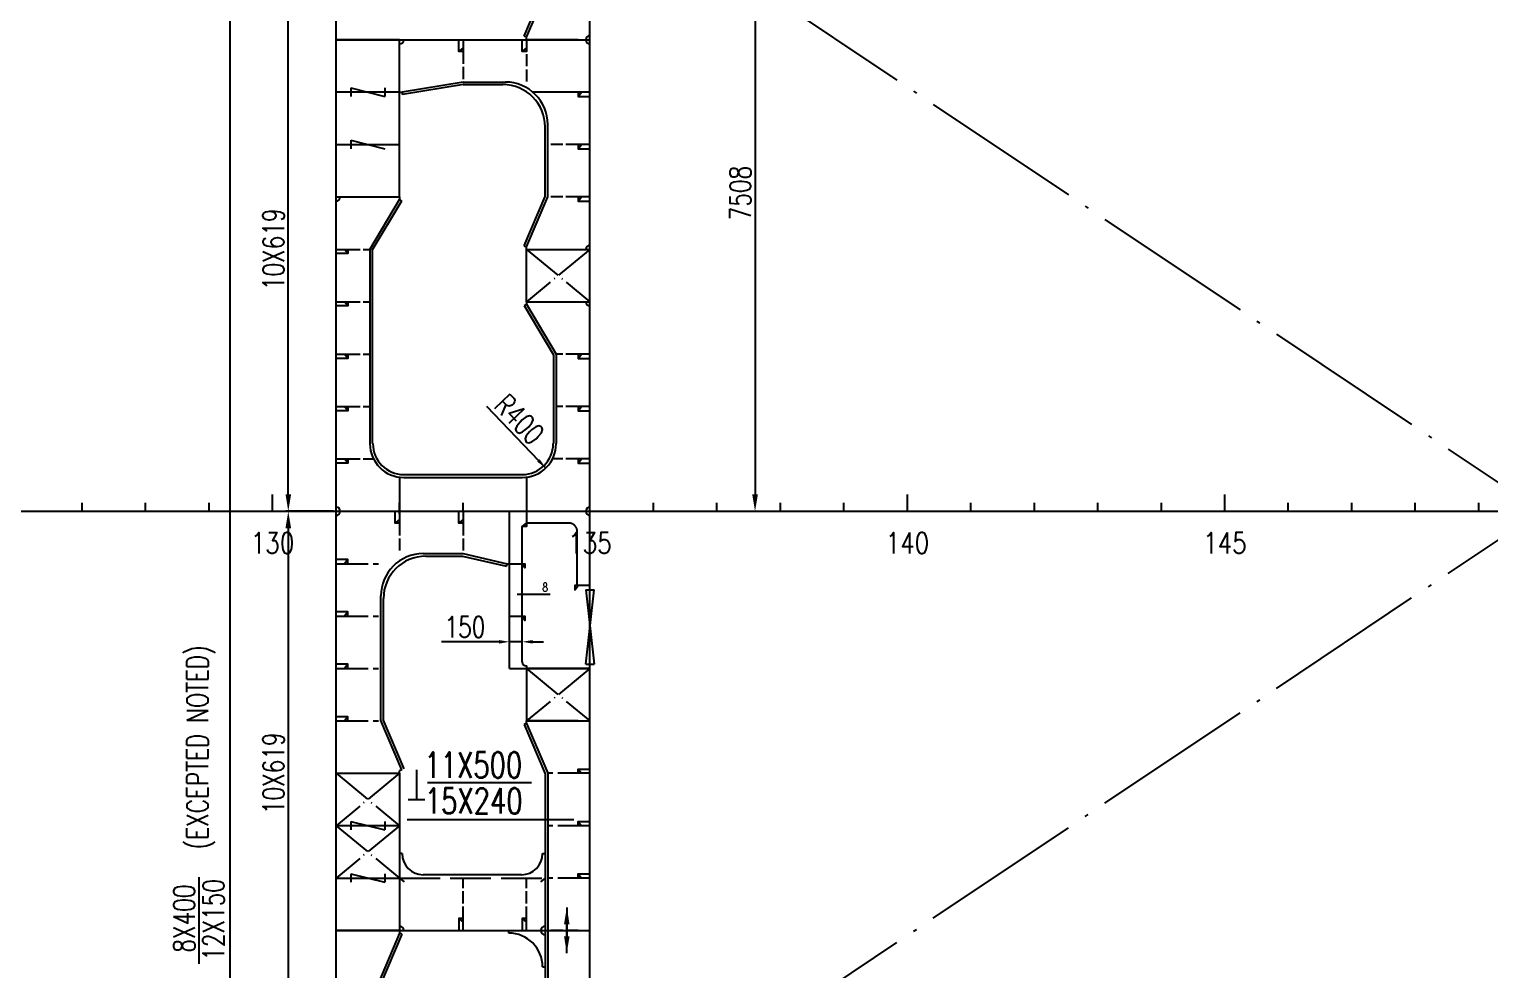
# Model space of a CAD drawing. Extents: x 373818 to 564480, y 322172 to 634257.
# Drawn here: x 519825 to 537080, y 567614 to 578726 of the extents above; entities that cross this region are included whole.
import ezdxf
from ezdxf.enums import TextEntityAlignment as Align

# ---------------------------------------------------------------- set-up
doc = ezdxf.new("R2010")
doc.units = 0
doc.header["$LTSCALE"] = 40
doc.header["$MEASUREMENT"] = 0
doc.linetypes.add('ACAD_ISO02W100', pattern=[15, 12, -3])
doc.linetypes.add('ACAD_ISO04W100', pattern=[30.5, 24, -3, 0.5, -3])
doc.layers.get('0').update_dxf_attribs({"linetype": 'CONTINUOUS'})
doc.layers.get('DEFPOINTS').update_dxf_attribs({"linetype": 'CONTINUOUS'})
for name, color, linetype in [('01CONTINUOUS', 2, 'CONTINUOUS'), ('C-CEN', 4, 'ACAD_ISO04W100'), ('C-CON', 4, 'CONTINUOUS'), ('C-DAS', 4, 'ACAD_ISO02W100'), ('FRAME', 7, 'CONTINUOUS'), ('Y-CON', 2, 'CONTINUOUS'), ('Y-DAS', 2, 'ACAD_ISO02W100')]:
    doc.layers.add(name, color=color, linetype=linetype)
doc.styles.add('ROMANS', font='romans.shx', dxfattribs={"width": 0.75, "height": 250, "bigfont": 'hzdx.shx'})
doc.dimstyles.new('DM-100', dxfattribs={"dimscale": 0, "dimtxt": 250, "dimasz": 200, "dimexe": 30, "dimexo": 30, "dimgap": 50, "dimtad": 1, "dimdec": 0, "dimzin": 0, "dimdsep": 46, "dimtxsty": 'ROMANS', "dimcen": 0, "dimclrd": 1, "dimclre": 1, "dimclrt": 1, "dimadec": 0, "dimazin": 0, "dimtfac": 1, "dimtdec": 0, "dimtmove": 0, "dimatfit": 3, "dimfxl": 1, "dimtolj": 1, "dimtzin": 0, "dimarcsym": 0})
doc.dimstyles.new('DM-50', dxfattribs={"dimscale": 50, "dimtxt": 1, "dimasz": 2.5, "dimexe": 1, "dimexo": 1, "dimgap": 1, "dimtad": 1, "dimdec": 0, "dimdsep": 46, "dimtxsty": 'ROMANS', "dimblk1": 'CLOSEDBLANK', "dimblk2": 'CLOSEDBLANK', "dimcen": 0, "dimclrd": 1, "dimclre": 1, "dimclrt": 1, "dimadec": 0, "dimazin": 0, "dimtfac": 1, "dimtdec": 0, "dimtmove": 0, "dimatfit": 3, "dimldrblk": 'CLOSEDBLANK', "dimfxl": 1, "dimtolj": 1, "dimarcsym": 0})

# ---------------------------------------------------------------- blocks, each defined once
blk = doc.blocks.new('*D71')
at = {"color": 1, "linetype": 'ByBlock', "transparency": 16777216}
for p, q in [((523390, 579221), (522856, 579221)), ((522886, 573231), (522886, 579021)), ((523420, 573031), (522856, 573031))]:
    blk.add_line(p, q, dxfattribs=at)
for points in [[(522853, 579021), (522919, 579021), (522886, 579221)], [(522853, 573231), (522919, 573231), (522886, 573031)]]:
    blk.add_solid(points, dxfattribs=at)
at = {"layer": 'DEFPOINTS', "color": 0, "linetype": 'ByBlock', "transparency": 16777216}
for p in [(522886, 579221), (523420, 579221), (523450, 573031)]:
    blk.add_point(p, dxfattribs=at)
at = {"color": 1, "linetype": 'ByBlock', "transparency": 16777216, "insert": (522711, 576126), "char_height": 250, "attachment_point": 5, "rotation": 90, "style": 'ROMANS'}
blk.add_mtext('\\A1;10X619', dxfattribs=at)
blk = doc.blocks.new('*D74')
at = {"color": 1, "linetype": 'ByBlock', "transparency": 16777216}
for p, q in [((523420, 573031), (522856, 573031)), ((522886, 572831), (522886, 567041)), ((523390, 566841), (522856, 566841))]:
    blk.add_line(p, q, dxfattribs=at)
for points in [[(522853, 572831), (522919, 572831), (522886, 573031)], [(522853, 567041), (522919, 567041), (522886, 566841)]]:
    blk.add_solid(points, dxfattribs=at)
at = {"layer": 'DEFPOINTS', "color": 0, "linetype": 'ByBlock', "transparency": 16777216}
for p in [(523450, 573031), (522886, 566841), (523420, 566841)]:
    blk.add_point(p, dxfattribs=at)
at = {"color": 1, "linetype": 'ByBlock', "transparency": 16777216, "insert": (522711, 569936), "char_height": 250, "attachment_point": 5, "rotation": 90, "style": 'ROMANS'}
blk.add_mtext('\\A1;10X619', dxfattribs=at)
blk = doc.blocks.new('*D241')
at = {"color": 1, "linetype": 'ByBlock', "transparency": 16777216}
blk.add_line((525228, 574272), (525927, 573542), dxfattribs=at)
blk.add_solid([(525856, 573647), (525826, 573618), (525927, 573542)], dxfattribs=at)
at = {"layer": 'DEFPOINTS', "color": 0, "linetype": 'ByBlock', "transparency": 16777216}
for p in [(525650, 573831), (525927, 573542)]:
    blk.add_point(p, dxfattribs=at)
at = {"color": 1, "linetype": 'ByBlock', "transparency": 16777216, "insert": (525617, 574118), "char_height": 250, "attachment_point": 5, "rotation": 313.7731, "style": 'ROMANS'}
blk.add_mtext('\\A1;R400', dxfattribs=at)
blk = doc.blocks.new('_CLOSEDBLANK')
at = {"color": 0, "linetype": 'ByBlock'}
for p, q in [((-1, 0.17), (0, 0)), ((-1, 0.17), (-1, -0.17)), ((0, 0), (-1, -0.17))]:
    blk.add_line(p, q, dxfattribs=at)
blk = doc.blocks.new('*D243')
at = {"color": 1, "linetype": 'ByBlock', "transparency": 16777216}
for p, q in [((525375, 571489), (524695, 571489)), ((525500, 571534), (525500, 571539)), ((525650, 571489), (525500, 571489)), ((525650, 571534), (525650, 571539)), ((525775, 571489), (525900, 571489))]:
    blk.add_line(p, q, dxfattribs=at)
for points in [[(525375, 571510), (525375, 571468), (525500, 571489)], [(525775, 571510), (525775, 571468), (525650, 571489)]]:
    blk.add_solid(points, dxfattribs=at)
at = {"layer": 'DEFPOINTS', "color": 0, "linetype": 'ByBlock', "transparency": 16777216}
for p in [(525500, 571489), (525500, 571484), (525650, 571484)]:
    blk.add_point(p, dxfattribs=at)
at = {"color": 1, "linetype": 'ByBlock', "transparency": 16777216, "insert": (524973, 571664), "char_height": 250, "attachment_point": 5, "style": 'ROMANS'}
blk.add_mtext('\\A1;150', dxfattribs=at)

msp = doc.modelspace()

# ---------------------------------------------------------------- linework, layer by layer
for p, q in [((522200.32, 564280.69), (522200.32, 581780.69)), ((525700.32, 578631.69), (525672.63, 578643.23)), ((525700.32, 578601.69), (525700.32, 578631.69)), ((524200.32, 577982.69), (524230.32, 577982.69)), ((524235.02, 577953.06), (524235.02, 577982.69)), ((523848.11, 576125.69), (524200.32, 576714.69)), ((523878.11, 576117.41), (524226.07, 576699.3)), ((524200.32, 576714.69), (524226.07, 576699.3)), ((525674.53, 575461.37), (525700.32, 575476.69)), ((525674.53, 575461.37), (526020.32, 574879.45)), ((525700.32, 575476.69), (526050.32, 574887.69)), ((522700.32, 573030.69), (522700.32, 573230.69)), ((526450.32, 573030.69), (526450.32, 573230.69)), ((530200.32, 573030.69), (530200.32, 573230.69)), ((533950.32, 573030.69), (533950.32, 573230.69)), ((520450.32, 573030.69), (520450.32, 573130.69)), ((521200.32, 573030.69), (521200.32, 573130.69)), ((521950.32, 573030.69), (521950.32, 573130.69)), ((523450.32, 573030.69), (523450.32, 573130.69)), ((524200.32, 573030.69), (524200.32, 573130.69)), ((524950.32, 573030.69), (524950.32, 573130.69)), ((527200.32, 573030.69), (527200.32, 573130.69)), ((527950.32, 573030.69), (527950.32, 573130.69)), ((528700.32, 573030.69), (528700.32, 573130.69)), ((529450.32, 573030.69), (529450.32, 573130.69)), ((530950.32, 573030.69), (530950.32, 573130.69)), ((531700.32, 573030.69), (531700.32, 573130.69)), ((532450.32, 573030.69), (532450.32, 573130.69)), ((533200.32, 573030.69), (533200.32, 573130.69)), ((534700.32, 573030.69), (534700.32, 573130.69)), ((535450.32, 573030.69), (535450.32, 573130.69)), ((536200.32, 573030.69), (536200.32, 573130.69)), ((536950.32, 573030.69), (536950.32, 573130.69)), ((481450.32, 573030.69), (523450.32, 573030.69)), ((524200.32, 573000.69), (524200.32, 573030.69)), ((526450.32, 573030.69), (545200.32, 573030.69)), ((525588.14, 572051.46), (525980.89, 572051.46)), ((526400.32, 572103.69), (526500.32, 572103.69)), ((526400.32, 572103.69), (526500.32, 571223.69)), ((526400.32, 571223.69), (526500.32, 572103.69)), ((526400.32, 571223.69), (526500.32, 571223.69)), ((525700.32, 570524.69), (525672.63, 570513.15)), ((525700.32, 570524.69), (525700.32, 570554.69)), ((524530.25, 569826.39), (525757.44, 569826.39)), ((524290, 569388.35), (526260, 569388.35)), ((524230.32, 568987.69), (524200.32, 568987.69)), ((525890.32, 568987.69), (525920.32, 568987.69)), ((525640.32, 568737.69), (524480.32, 568737.69)), ((521828.31, 568709.95), (521828.31, 567686.27)), ((525490.32, 568048.69), (525490.32, 568078.69)), ((525890.32, 567648.69), (525920.32, 567648.69))]:
    msp.add_line(p, q)
at = {"color": 1, "linetype": 'ByBlock'}
msp.add_line((528400.47, 580350.69), (528400.47, 573230.69), dxfattribs=at)
at = {"color": 2}
for p, q in [((524400.43, 569977.7), (524400.43, 569624.94)), ((524300.43, 569624.94), (524500.43, 569624.94))]:
    msp.add_line(p, q, dxfattribs=at)
for centre, radius, start, end in [((523450.32, 576744.69), 50, 270, 360), ((526450.32, 576125.69), 50, 90, 180), ((526450.32, 575506.69), 50, 180, 270), ((523450.32, 573030.69), 50, 270, 90), ((526450.32, 573030.69), 50, 90, 270), ((524480.32, 568987.69), 250, 180, 270), ((525640.32, 568987.69), 250, 270, 0), ((525490.32, 567648.69), 400, 0, 90), ((525920.32, 568078.69), 50, 90, 270)]:
    msp.add_arc(centre, radius, start, end)
at = {"color": 1, "linetype": 'ByBlock'}
msp.add_solid([(528367.14, 573230.69), (528433.81, 573230.69), (528400.47, 573030.69)], dxfattribs=at)
at = {"layer": '01CONTINUOUS'}
for p, q in [((526450.32, 571223.69), (526450.32, 583352.44)), ((523450.32, 578601.69), (523450.32, 581780.69)), ((523450.32, 564280.69), (523450.32, 578701.69)), ((523450.32, 578601.69), (526450.32, 578601.69)), ((526310.32, 578601.69), (525700.32, 578601.69)), ((526310.32, 578601.69), (525700.32, 578601.69)), ((524200.32, 577982.69), (523450.32, 577982.69)), ((523450.32, 577363.69), (524200.32, 577363.69)), ((525700.32, 576125.69), (526450.32, 576125.69)), ((525700.32, 576125.69), (526450.32, 576125.69)), ((525700.32, 575506.69), (525700.32, 576125.69)), ((525700.32, 575506.69), (526450.32, 575506.69)), ((524200.32, 573430.69), (524200.32, 573030.69)), ((525700.32, 573430.69), (525700.32, 573030.69)), ((523450.32, 573030.69), (526450.32, 573030.69)), ((525500.32, 571173.69), (525500.32, 573030.69)), ((525500.32, 571173.69), (526450.32, 571173.69)), ((526450.32, 571173.69), (525700.32, 571173.69)), ((525700.32, 571173.69), (525700.32, 570554.69)), ((526450.32, 562708.94), (526450.32, 571223.69)), ((526310.32, 570554.69), (525700.32, 570554.69)), ((525700.32, 570554.69), (526450.32, 570554.69)), ((524200.32, 569316.69), (523450.32, 569316.69)), ((523450.32, 568697.69), (524200.32, 568697.69)), ((523450.32, 568078.69), (526450.32, 568078.69))]:
    msp.add_line(p, q, dxfattribs=at)
for points in [[(523450.32, 576744.69), (524200.32, 576744.69), (524200.32, 578601.69), (523450.32, 578601.69)], [(523450.32, 576744.69), (524200.32, 576744.69), (524200.32, 578601.69), (523450.32, 578601.69)], [(523450.32, 576744.69), (524200.32, 576744.69), (524200.32, 578601.69), (523450.32, 578601.69)], [(525700.32, 578601.69), (525700.32, 578461.69), (525650.32, 578461.69), (525700.32, 578501.69)], [(523450.32, 569935.69), (524200.32, 569935.69), (524200.32, 568078.69), (523450.32, 568078.69)], [(523450.32, 569935.69), (524200.32, 569935.69), (524200.32, 568078.69), (523450.32, 568078.69)], [(525700.32, 568078.69), (525700.32, 568218.69), (525650.32, 568218.69), (525700.32, 568178.69)]]:
    msp.add_lwpolyline(points, dxfattribs=at)
at = {"layer": 'C-CEN', "ltscale": 2}
for p, q in [((526450.32, 580550.69), (545200.32, 568002.69)), ((526450.32, 565510.69), (545200.32, 578058.69))]:
    msp.add_line(p, q, dxfattribs=at)
at = {"layer": 'C-CEN', "ltscale": 0.5}
for p, q in [((525700.32, 576125.69), (526450.32, 575506.69)), ((526450.32, 576125.69), (525700.32, 575506.69)), ((525700.32, 571173.69), (526450.32, 570554.69)), ((526450.32, 571173.69), (525700.32, 570554.69)), ((523450.32, 569935.69), (524200.32, 569316.69)), ((524200.32, 569935.69), (523450.32, 569316.69)), ((524200.32, 569316.69), (523450.32, 568697.69)), ((523450.32, 569316.69), (524200.32, 568697.69))]:
    msp.add_line(p, q, dxfattribs=at)
at = {"layer": 'C-CON'}
for p, q in [((525672.63, 578643.23), (525920.32, 579226.69)), ((525700.32, 578631.69), (525950.32, 579220.69)), ((525700.32, 578601.69), (525700.32, 578571.69)), ((524950.32, 578101.69), (524230.32, 577982.69)), ((524955.02, 578072.06), (524235.02, 577953.06)), ((524950.32, 578101.69), (525450.32, 578101.69)), ((524952.78, 578071.69), (525420.32, 578071.69)), ((523625.32, 578032.69), (523625.32, 577932.69)), ((523625.32, 578032.69), (524025.32, 577932.69)), ((524025.32, 578032.69), (524025.32, 577932.69)), ((526310.32, 577932.69), (526450.32, 577932.69)), ((525920.32, 576750.69), (525920.32, 577571.69)), ((525950.32, 576744.69), (525950.32, 577601.69)), ((523625.32, 577413.69), (523625.32, 577313.69)), ((523625.32, 577413.69), (524025.32, 577313.69)), ((526310.32, 577313.69), (526450.32, 577313.69)), ((524200.32, 576744.69), (524200.32, 576714.69)), ((525672.63, 576167.23), (525920.32, 576750.69)), ((525700.32, 576155.69), (525950.32, 576744.69)), ((526310.32, 576694.69), (526450.32, 576694.69)), ((525672.63, 576167.23), (525700.32, 576155.69)), ((525700.32, 576125.69), (525700.32, 576155.69)), ((523590.32, 576075.69), (523450.32, 576075.69)), ((523848.11, 576125.69), (523850.32, 573830.69)), ((523878.11, 576117.41), (523878.11, 573830.69)), ((523590.32, 575456.69), (523450.32, 575456.69)), ((525700.32, 575506.69), (525700.32, 575476.69)), ((523590.32, 574837.69), (523450.32, 574837.69)), ((526020.32, 574879.45), (526020.32, 573830.69)), ((526310.32, 574837.69), (526450.32, 574837.69)), ((523590.32, 574218.69), (523450.32, 574218.69)), ((526310.32, 574218.69), (526450.32, 574218.69)), ((523590.32, 573599.69), (523450.32, 573599.69)), ((526310.32, 573599.69), (526450.32, 573599.69)), ((524250.32, 573465.69), (525650.32, 573465.69)), ((524250.32, 573430.69), (525650.32, 573430.69)), ((524150.32, 572890.69), (524150.32, 573030.69)), ((524900.32, 572890.69), (524900.32, 573030.69)), ((526207.14, 572890.69), (525700.32, 572890.69)), ((525650.32, 571253.69), (525650.32, 572850.69)), ((526300.32, 572153.69), (526300.32, 572790.93)), ((524480.32, 572530.69), (524950.32, 572530.69)), ((524950.32, 572530.69), (525470.32, 572411.69)), ((523590.32, 572461.69), (523450.32, 572461.69)), ((524510.32, 572500.69), (524946.93, 572500.69)), ((524943.63, 572501.45), (525463.63, 572382.45)), ((525463.63, 572382.45), (525470.32, 572411.69)), ((525470.32, 572411.69), (525500.32, 572411.69)), ((523980.32, 570560.69), (523980.32, 572030.69)), ((523590.32, 571842.69), (523450.32, 571842.69)), ((524010.32, 570560.69), (524010.32, 572000.69)), ((523590.32, 571223.69), (523450.32, 571223.69)), ((525700.32, 571203.69), (525700.32, 571173.69)), ((523590.32, 570604.69), (523450.32, 570604.69)), ((524228.01, 569977.23), (523980.32, 570560.69)), ((524255.63, 569988.95), (524007.93, 570572.42)), ((525672.63, 570513.15), (525920.32, 569929.69)), ((525700.32, 570524.69), (525950.32, 569935.69)), ((524228.01, 569977.23), (524200.32, 569965.69)), ((524200.32, 569935.69), (524200.32, 569965.69)), ((524200.32, 569935.69), (524200.32, 569965.69)), ((525950.32, 569935.69), (525950.32, 565510.69)), ((526310.32, 569985.69), (526450.32, 569985.69)), ((525920.32, 569929.69), (525920.32, 565510.69)), ((523625.32, 569366.69), (523625.32, 569266.69)), ((523625.32, 569366.69), (524025.32, 569266.69)), ((524025.32, 569366.69), (524025.32, 569266.69)), ((526310.32, 569366.69), (526450.32, 569366.69)), ((523625.32, 568747.69), (523625.32, 568647.69)), ((523625.32, 568747.69), (524025.32, 568647.69)), ((524025.32, 568747.69), (524025.32, 568647.69)), ((526310.32, 568747.69), (526450.32, 568747.69)), ((524900.32, 568218.69), (524900.32, 568078.69)), ((525650.32, 568218.69), (525650.32, 568078.69)), ((524228.01, 568037.15), (523980.32, 567453.69)), ((524200.32, 568078.69), (524200.32, 568048.69)), ((524200.32, 568078.69), (524200.32, 568048.69)), ((524228.01, 568037.15), (524200.32, 568048.69))]:
    msp.add_line(p, q, dxfattribs=at)
for points in [[(526050.32, 574887.69), (526050.32, 573830.69)], [(524200.32, 568048.69), (523950.32, 567459.69), (523950.32, 565510.69)]]:
    msp.add_lwpolyline(points, dxfattribs=at)
for centre, radius, start, end in [((524200.32, 578601.69), 50, 270, 0), ((526450.32, 578601.69), 50, 90, 270), ((525420.32, 577571.69), 500, 0, 90), ((525450.32, 577601.69), 500, 0, 90), ((524250.32, 573830.69), 400, 180, 270), ((524250.32, 573830.69), 365, 180, 270), ((525650.32, 573830.69), 365, 270, 0), ((525650.32, 573830.69), 400, 270, 0), ((524480.32, 572030.69), 500, 90, 180), ((524510.32, 572000.69), 500, 90, 180), ((525700.32, 571253.69), 50, 180, 270), ((524200.32, 568078.69), 50, 360, 90)]:
    msp.add_arc(centre, radius, start, end, dxfattribs=at)
at = {"layer": 'C-DAS'}
for p, q in [((524900.32, 578461.69), (524900.32, 578601.69)), ((525650.32, 578461.69), (525650.32, 578601.69)), ((524200.32, 568697.69), (525920.32, 568697.69)), ((524200.32, 568697.69), (524255.84, 568651.62)), ((525920.32, 568697.69), (525867.38, 568651.62))]:
    msp.add_line(p, q, dxfattribs=at)
msp.add_arc((526200.32, 572790.93), 100, 0, 90, dxfattribs=at)
at = {"layer": 'Y-CON'}
for points in [[(524950.32, 578601.69), (524950.32, 578461.69), (524900.32, 578461.69), (524950.32, 578501.69)], [(525700.32, 578601.69), (525700.32, 578461.69), (525650.32, 578461.69), (525700.32, 578501.69)], [(526450.32, 577982.69), (526310.32, 577982.69), (526310.32, 577932.69), (526350.32, 577982.69)], [(526450.32, 577363.69), (526310.32, 577363.69), (526310.32, 577313.69), (526350.32, 577363.69)], [(526450.32, 576744.69), (526310.32, 576744.69), (526310.32, 576694.69), (526350.32, 576744.69)], [(523450.32, 576125.69), (523590.32, 576125.69), (523590.32, 576075.69), (523550.32, 576125.69)], [(523450.32, 575506.69), (523590.32, 575506.69), (523590.32, 575456.69), (523550.32, 575506.69)], [(523450.32, 574887.69), (523590.32, 574887.69), (523590.32, 574837.69), (523550.32, 574887.69)], [(526450.32, 574887.69), (526310.32, 574887.69), (526310.32, 574837.69), (526350.32, 574887.69)], [(523450.32, 574268.69), (523590.32, 574268.69), (523590.32, 574218.69), (523550.32, 574268.69)], [(526450.32, 574268.69), (526310.32, 574268.69), (526310.32, 574218.69), (526350.32, 574268.69)], [(523450.32, 573649.69), (523590.32, 573649.69), (523590.32, 573599.69), (523550.32, 573649.69)], [(526450.32, 573649.69), (526310.32, 573649.69), (526310.32, 573599.69), (526350.32, 573649.69)], [(524200.32, 573030.69), (524200.32, 572890.69), (524150.32, 572890.69), (524200.32, 572930.69)], [(524950.32, 573030.69), (524950.32, 572890.69), (524900.32, 572890.69), (524950.32, 572930.69)], [(525700.32, 573030.69), (525700.32, 572850.69), (525650.32, 572850.69), (525700.32, 572890.69)], [(523450.32, 572411.69), (523590.32, 572411.69), (523590.32, 572461.69), (523550.32, 572411.69)], [(525500.32, 572411.69), (525680.32, 572411.69), (525680.32, 572361.69), (525640.32, 572411.69)], [(526450.32, 572153.69), (526270.32, 572153.69), (526270.32, 572103.69), (526310.32, 572153.69)], [(523450.32, 571792.69), (523590.32, 571792.69), (523590.32, 571842.69), (523550.32, 571792.69)], [(525500.32, 571792.69), (525680.32, 571792.69), (525680.32, 571742.69), (525640.32, 571792.69)], [(523450.32, 571173.69), (523590.32, 571173.69), (523590.32, 571223.69), (523550.32, 571173.69)], [(523450.32, 570554.69), (523590.32, 570554.69), (523590.32, 570604.69), (523550.32, 570554.69)], [(526450.32, 569935.69), (526310.32, 569935.69), (526310.32, 569985.69), (526350.32, 569935.69)], [(526450.32, 569316.69), (526310.32, 569316.69), (526310.32, 569366.69), (526350.32, 569316.69)], [(526450.32, 568697.69), (526310.32, 568697.69), (526310.32, 568747.69), (526350.32, 568697.69)], [(524950.32, 568078.69), (524950.32, 568218.69), (524900.32, 568218.69), (524950.32, 568178.69)], [(525700.32, 568078.69), (525700.32, 568218.69), (525650.32, 568218.69), (525700.32, 568178.69)]]:
    msp.add_lwpolyline(points, dxfattribs=at)
at = {"layer": 'Y-DAS', "ltscale": 0.3}
for p, q in [((524950.32, 578461.69), (524950.32, 578101.69)), ((525700.32, 578431.69), (525700.32, 578071.69)), ((526310.32, 577982.69), (525950.32, 577982.69)), ((526310.32, 577363.69), (525950.32, 577363.69)), ((526310.32, 576744.69), (525950.32, 576744.69)), ((523590.32, 576125.69), (523848.11, 576125.69)), ((523590.32, 575506.69), (523848.71, 575506.69)), ((523590.32, 574887.69), (523849.3, 574887.69)), ((526310.32, 574887.69), (526050.32, 574887.69)), ((523590.32, 574268.69), (523849.9, 574268.69)), ((526310.32, 574268.69), (526050.32, 574268.69)), ((523590.32, 573649.69), (523893.61, 573649.69)), ((526310.32, 573649.69), (526007.03, 573649.69)), ((524200.32, 572890.69), (524200.32, 572530.69)), ((524950.32, 572890.69), (524950.32, 572530.69)), ((524950.32, 568218.69), (524950.32, 568697.69)), ((525700.32, 568218.69), (525700.32, 568697.69)), ((526310.32, 568078.69), (525950.32, 568078.69))]:
    msp.add_line(p, q, dxfattribs=at)
at = {"layer": 'Y-DAS', "ltscale": 0.5}
for p, q in [((526310.32, 577982.69), (525774.11, 577982.69)), ((523590.32, 572411.69), (523950.32, 572411.69)), ((523590.32, 571792.69), (523950.32, 571792.69)), ((523590.32, 571173.69), (523950.32, 571173.69)), ((523590.32, 570554.69), (523950.32, 570554.69)), ((526310.32, 569935.69), (525950.32, 569935.69)), ((526310.32, 569316.69), (525950.32, 569316.69)), ((526310.32, 568697.69), (525950.32, 568697.69))]:
    msp.add_line(p, q, dxfattribs=at)

# ---------------------------------------------------------------- texts
at = {"color": 7, "style": 'ROMANS', "width": 0.75}
for s, height, p in [('8', 100, (525887.87, 572083.96)), ('11X500', 300, (524492.91, 569883.72)), ('15X240', 300, (524498.07, 569459.07))]:
    msp.add_text(s, height=height, dxfattribs=at).set_placement(p)
at = {"color": 1, "linetype": 'ByBlock', "insert": (528225.47, 576790.69), "char_height": 250, "attachment_point": 5, "rotation": 90, "style": 'ROMANS'}
msp.add_mtext('\\A1;7508', dxfattribs=at)
at = {"char_height": 250, "attachment_point": 5, "rotation": 90, "style": 'ROMANS'}
for s, insert in [('(EXCEPTED NOTED)', (521854.48, 570243.09)), ('8X400', (521655.7, 568219.46)), ('12X150', (522002.67, 568203.5))]:
    msp.add_mtext(s, dxfattribs=dict(at, insert=insert))
at = {"layer": 'FRAME', "style": 'ROMANS', "width": 0.8}
for s, p in [('130', (522700.32, 572655.69)), ('135', (526450.32, 572655.69)), ('140', (530200.32, 572655.69)), ('145', (533950.32, 572655.69))]:
    msp.add_text(s, height=250, dxfattribs=at).set_placement(p, align=Align.MIDDLE)

# ---------------------------------------------------------------- dimensions: what is measured, and where the dimension line sits
dim = msp.add_radius_dim(center=(525650.32, 573830.69), mpoint=(525927.04, 573541.86), dimstyle='DM-50')
dim.commit()
dim.dimension.update_dxf_attribs({"geometry": '*D241', "text_midpoint": (525490.96, 573997.03), "dimtype": 164})
dim = msp.add_linear_dim(base=(525500.32, 571489.05), p1=(525650.32, 571483.81), p2=(525500.32, 571483.81), dimstyle='DM-50')
dim.commit()
dim.dimension.update_dxf_attribs({"geometry": '*D243', "text_midpoint": (524972.64, 571664.05)})
at = {"layer": 'C-CON'}
for base, p2, picture, middle in [((522885.86, 579220.69), (523420.32, 579220.69), '*D71', (522710.86, 576125.69)), ((522885.86, 566840.69), (523420.32, 566840.69), '*D74', (522710.86, 569935.69))]:
    dim = msp.add_linear_dim(base=base, p1=(523450.32, 573030.69), p2=p2, angle=90, text='10X619', dimstyle='DM-100', override={"dimscale": 1, "dimtmove": 1}, dxfattribs=at)
    dim.commit()
    dim.dimension.update_dxf_attribs({"geometry": picture, "text_midpoint": middle})

# ---------------------------------------------------------------- leaders
at = {"color": 1}
for points in [[(526176.26, 568350.86), (526176.26, 567935.25)], [(526176.26, 567811.19), (526176.26, 568226.8)]]:
    msp.add_leader(points, dimstyle='DM-100', override={"dimscale": 1}, dxfattribs=at)

doc.saveas('drawing.dxf')
